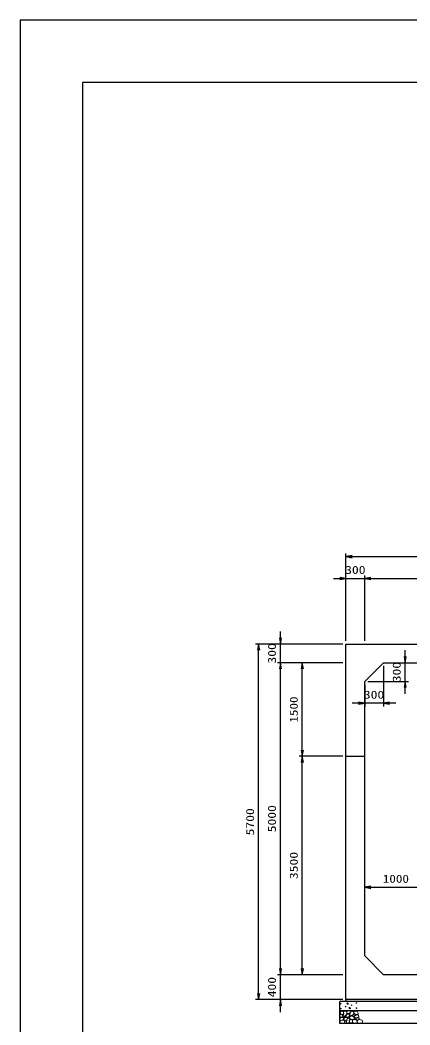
# Model space of a CAD drawing. Units: millimetres at full size. Extents: x 0 to 42050, y 0 to 29700.
# Drawn here: x 0 to 6250, y 13595 to 29700 of the extents above; entities that cross this region are included whole.
import ezdxf
from ezdxf.enums import TextEntityAlignment as Align

# ---------------------------------------------------------------- set-up
doc = ezdxf.new("R2010")
doc.units = ezdxf.units.MM
for name, color, linetype, lineweight in [('D-DCR-HCHn', 4, 'Continuous', 9), ('D-STR-DIM', 7, 'Continuous', 25), ('D-STR-STRn', 1, 'Continuous', 25), ('D-TTL', 2, 'Continuous', 25)]:
    doc.layers.add(name, color=color, linetype=linetype, lineweight=lineweight)
doc.styles.add('ＭＳ ゴシック', font='')
doc.styles.get('ＭＳ ゴシック').set_extended_font_data('MS Gothic')

# ---------------------------------------------------------------- blocks, each defined once
blk = doc.blocks.new('open_arrow')
at = {"color": 0, "linetype": 'Continuous', "lineweight": -2}
blk.add_lwpolyline([(7.5, 1.25), (0, 0), (7.5, -1.25)], dxfattribs=at)

msp = doc.modelspace()

# ---------------------------------------------------------------- linework, layer by layer
at = {"layer": 'D-DCR-HCHn'}
for points in [[(5132.281, 13753.808), (5125.346, 13733.005), (5134.592, 13719.136), (5157.707, 13716.824), (5173.488, 13723.599), (5166.952, 13739.939), (5171.575, 13749.185), (5162.33, 13758.431), (5148.461, 13763.053)], [(5176.155, 13677.009), (5193.277, 13702.692), (5191.137, 13709.112), (5167.594, 13715.533), (5146.192, 13713.393), (5131.21, 13700.551), (5129.07, 13685.57), (5131.21, 13670.588), (5148.332, 13666.308)], [(5176.198, 13811.594), (5155.395, 13816.217), (5136.904, 13806.971), (5134.592, 13786.168), (5139.215, 13769.988), (5162.33, 13763.053), (5178.51, 13763.053), (5185.444, 13774.611), (5185.444, 13800.037)], [(5194.69, 13813.906), (5187.756, 13793.102), (5190.067, 13769.988), (5173.887, 13744.562), (5194.69, 13733.005), (5217.805, 13744.562), (5231.673, 13763.053), (5236.296, 13793.102), (5231.673, 13809.283), (5217.805, 13816.217)], [(5199.313, 13733.005), (5187.756, 13723.759), (5192.379, 13716.824), (5208.559, 13716.824), (5215.493, 13719.136), (5220.116, 13728.382), (5213.182, 13735.316)], [(5236.082, 13677.009), (5246.783, 13702.692), (5238.222, 13713.393), (5212.539, 13713.393), (5201.838, 13709.112), (5191.137, 13694.131), (5191.137, 13681.289), (5201.838, 13664.167), (5214.679, 13662.027)], [(5233.985, 13758.431), (5222.427, 13730.693), (5231.673, 13719.136), (5259.411, 13719.136), (5270.968, 13723.759), (5282.525, 13739.939), (5282.525, 13753.808), (5270.968, 13772.299), (5257.099, 13774.611)], [(5272.466, 13625.643), (5278.886, 13644.905), (5276.746, 13666.308), (5291.728, 13689.85), (5272.466, 13700.551), (5251.063, 13689.85), (5238.222, 13672.728), (5233.941, 13644.905), (5238.222, 13629.924), (5251.063, 13623.503)], [(5268.185, 13700.551), (5278.886, 13709.112), (5274.606, 13715.533), (5259.624, 13715.533), (5253.204, 13713.393), (5248.923, 13704.832), (5255.344, 13698.411)], [(5338.203, 13679.532), (5302.829, 13686.129), (5287.782, 13698.266), (5283.03, 13717.263), (5297.713, 13731.629), (5326.323, 13739.69), (5347.97, 13726.761), (5361.961, 13709.347), (5358.002, 13691.67)], [(5298.447, 13736.214), (5285.689, 13740.569), (5284.425, 13768.678), (5297.512, 13797.359), (5314.448, 13813.536), (5346.403, 13807.032), (5349.133, 13771.913), (5338.816, 13759.876), (5310.739, 13744.301)], [(5329.798, 13745.711), (5331.454, 13739.566), (5337.011, 13735.193), (5349.19, 13733.302), (5360.305, 13739.802), (5370.592, 13749.138), (5379.858, 13757.333), (5379.635, 13763.462), (5373.736, 13768.875), (5359.203, 13770.356), (5346.47, 13764.383), (5337.011, 13755.165), (5332.281, 13750.556)], [(5357.012, 13779.601), (5350.964, 13785.086), (5349.897, 13790.792), (5353.414, 13803.305), (5363.71, 13817.61), (5386.004, 13816.105), (5407.571, 13805.811), (5422.195, 13785.597), (5420.021, 13772.456), (5413.02, 13765.716), (5401.769, 13763.215), (5385.511, 13767.483), (5364.289, 13774.481)], [(5418.372, 13711.832), (5423.688, 13716.874), (5430.476, 13725.68), (5432.145, 13733.275), (5428.144, 13747.685), (5414.088, 13758.67), (5393.907, 13757.89), (5366.698, 13743.001), (5357.086, 13730.757), (5360.152, 13716.784), (5369.778, 13710.04), (5378.599, 13709.145), (5392.363, 13709.524), (5405.808, 13711.002)], [(5374.971, 13685.265), (5379.183, 13688.446), (5382.686, 13693.505), (5382.81, 13700.431), (5378.414, 13706.067), (5370.769, 13707.977), (5364.356, 13706.179), (5362.704, 13700.442), (5361.896, 13694.835), (5362.881, 13687.456), (5368.975, 13684.127)], [(5402.597, 13670.331), (5392.895, 13675.079), (5385.89, 13683.822), (5385.719, 13695.084), (5389.942, 13705.627), (5405.189, 13707.625), (5420.054, 13708.018), (5434.481, 13702.512), (5436.849, 13693.273), (5424.54, 13682.195), (5409.555, 13673.15)], [(5184.716, 13623.503), (5199.698, 13629.924), (5203.978, 13651.326), (5195.417, 13666.308), (5180.435, 13670.588), (5161.173, 13668.448), (5139.771, 13659.887), (5129.07, 13647.045), (5129.07, 13632.064), (5135.49, 13623.503), (5161.173, 13625.643)], [(5231.801, 13629.924), (5231.801, 13655.606), (5221.1, 13662.027), (5210.399, 13655.606), (5208.259, 13640.625), (5210.399, 13627.783), (5225.381, 13623.503)], [(5289.588, 13627.783), (5308.85, 13623.503), (5325.972, 13632.064), (5328.112, 13651.326), (5325.968, 13674.878), (5302.429, 13682.327), (5287.447, 13678.603), (5281.027, 13662.027), (5281.027, 13638.484)], [(5337.352, 13673.637), (5352.306, 13682.556), (5378.44, 13682.292), (5399.93, 13663.525), (5403.643, 13634.899), (5389.853, 13624.245), (5353.098, 13621.871), (5336.731, 13631.633), (5332.172, 13654.06)], [(5434.972, 13622.493), (5419.837, 13624.274), (5409.866, 13629.787), (5405.835, 13642.722), (5405.945, 13654.963), (5415.172, 13671.678), (5433.242, 13682.822), (5460.731, 13678.403), (5482.453, 13670.334), (5487.643, 13646.125), (5483.03, 13628.257), (5461.884, 13622.877)]]:
    msp.add_lwpolyline(points, close=True, dxfattribs=at)
msp.add_lwpolyline([(5268.432, 13818.547), (5251.093, 13816.446), (5239.258, 13808.701), (5239.626, 13789.819), (5245.514, 13776.087), (5260.025, 13776.185), (5280.107, 13779.153), (5289.799, 13793.689), (5299.082, 13803.492), (5301.884, 13814.345), (5289.099, 13818.547), (5268.082, 13818.547)], dxfattribs=at)
for centre, radius in [((5141.091, 13936.145), 4.5), ((5142.803, 13855.879), 4.5), ((5218.437, 13888.641), 4.5), ((5250.004, 13936.145), 11.25), ((5284.996, 13864.955), 11.25), ((5316.563, 13912.459), 4.5), ((5392.197, 13945.221), 4.5), ((5393.909, 13864.955), 4.5)]:
    msp.add_circle(centre, radius, dxfattribs=at)
at = {"layer": 'D-STR-DIM'}
for p, q in [((5225, 19750), (5225, 21150)), ((5225, 21100), (11825, 21100)), ((5225, 19750), (5225, 20800)), ((5525, 19750), (5525, 20800)), ((5525, 19750), (5525, 20800)), ((5025, 20750), (5725, 20750)), ((5525, 20750), (11525, 20750)), ((4175, 19200), (4175, 19900)), ((5175, 19700), (3775, 19700)), ((3825, 14000), (3825, 19700)), ((5175, 19700), (4125, 19700)), ((6175, 18900), (6175, 19600)), ((5175, 19400), (4125, 19400)), ((5175, 19400), (4125, 19400)), ((4175, 14400), (4175, 19400)), ((5175, 19400), (4475, 19400)), ((4525, 17900), (4525, 19400)), ((5825, 19350), (5825, 18700)), ((5875, 19400), (6225, 19400)), ((5525, 19050), (5525, 18700)), ((5575, 19100), (6225, 19100)), ((6025, 18750), (5325, 18750)), ((5175, 17900), (4475, 17900)), ((5175, 17900), (4475, 17900)), ((4525, 14400), (4525, 17900)), ((5525, 15800), (6525, 15800)), ((4175, 13800), (4175, 14600)), ((5175, 14400), (4125, 14400)), ((5175, 14400), (4125, 14400)), ((5175, 14400), (4475, 14400)), ((5175, 14000), (3775, 14000)), ((5175, 14000), (4125, 14000))]:
    msp.add_line(p, q, dxfattribs=at)
at = {"layer": 'D-STR-STRn'}
for p, q in [((5225, 19700), (11825, 19700)), ((5225, 14000), (5225, 19700)), ((5525, 19100), (5825, 19400)), ((5825, 19400), (11225, 19400)), ((5525, 14700), (5525, 19100)), ((5225, 17900), (5525, 17900)), ((5825, 14400), (5525, 14700)), ((11225, 14400), (5825, 14400)), ((11925, 13970), (5125, 13970)), ((5125, 13620), (5125, 13970)), ((6525, 14000), (5225, 14000)), ((5225, 14000), (5225, 13970)), ((11925, 13820), (5125, 13820)), ((11925, 13620), (5125, 13620))]:
    msp.add_line(p, q, dxfattribs=at)
at = {"layer": 'D-TTL'}
for points in [[(0, 0), (42050, 0), (42050, 29700), (0, 29700)], [(1000, 1000), (41050, 1000), (41050, 28700), (1000, 28700)]]:
    msp.add_lwpolyline(points, close=True, dxfattribs=at)

# ---------------------------------------------------------------- block references
at = {"layer": 'D-STR-DIM', "xscale": 13.3, "yscale": 13.3}
for p in [(5225, 21100), (5525, 20750), (5525, 20750), (5825, 18750), (5525, 15800)]:
    msp.add_blockref('open_arrow', p, dxfattribs=at)
for p, rotation in [((5225, 20750), 180), ((3825, 19700), 270), ((4175, 19700), 90), ((6175, 19400), 90), ((4175, 19400), 270), ((4175, 19400), 270), ((4525, 19400), 270), ((6175, 19100), 270), ((5525, 18750), 180), ((4525, 17900), 90), ((4525, 17900), 270), ((4175, 14400), 90), ((4175, 14400), 90), ((4525, 14400), 90), ((3825, 14000), 90), ((4175, 14000), 270)]:
    msp.add_blockref('open_arrow', p, dxfattribs=dict(at, rotation=rotation))

# ---------------------------------------------------------------- texts
at = {"layer": 'D-STR-DIM', "style": 'ＭＳ ゴシック'}
for s, width, p in [('300', 1.25, (5375, 20887.5)), ('300', 1.25, (5675, 18887.5)), ('1000', 1.2, (6025, 15937.5))]:
    msp.add_text(s, height=128.3, dxfattribs=dict(at, width=width)).set_placement(p, align=Align.MIDDLE_CENTER)
for s, width, p in [('300', 1.25, (4037.5, 19550)), ('300', 1.25, (6037.5, 19250)), ('1500', 1.2, (4387.5, 18650)), ('5000', 1.25, (4037.5, 16900)), ('5700', 1.25, (3687.5, 16850)), ('3500', 1.25, (4387.5, 16150)), ('400', 1.25, (4037.5, 14200))]:
    msp.add_text(s, height=128.3, rotation=90, dxfattribs=dict(at, width=width)).set_placement(p, align=Align.MIDDLE_CENTER)

doc.saveas('drawing.dxf')
